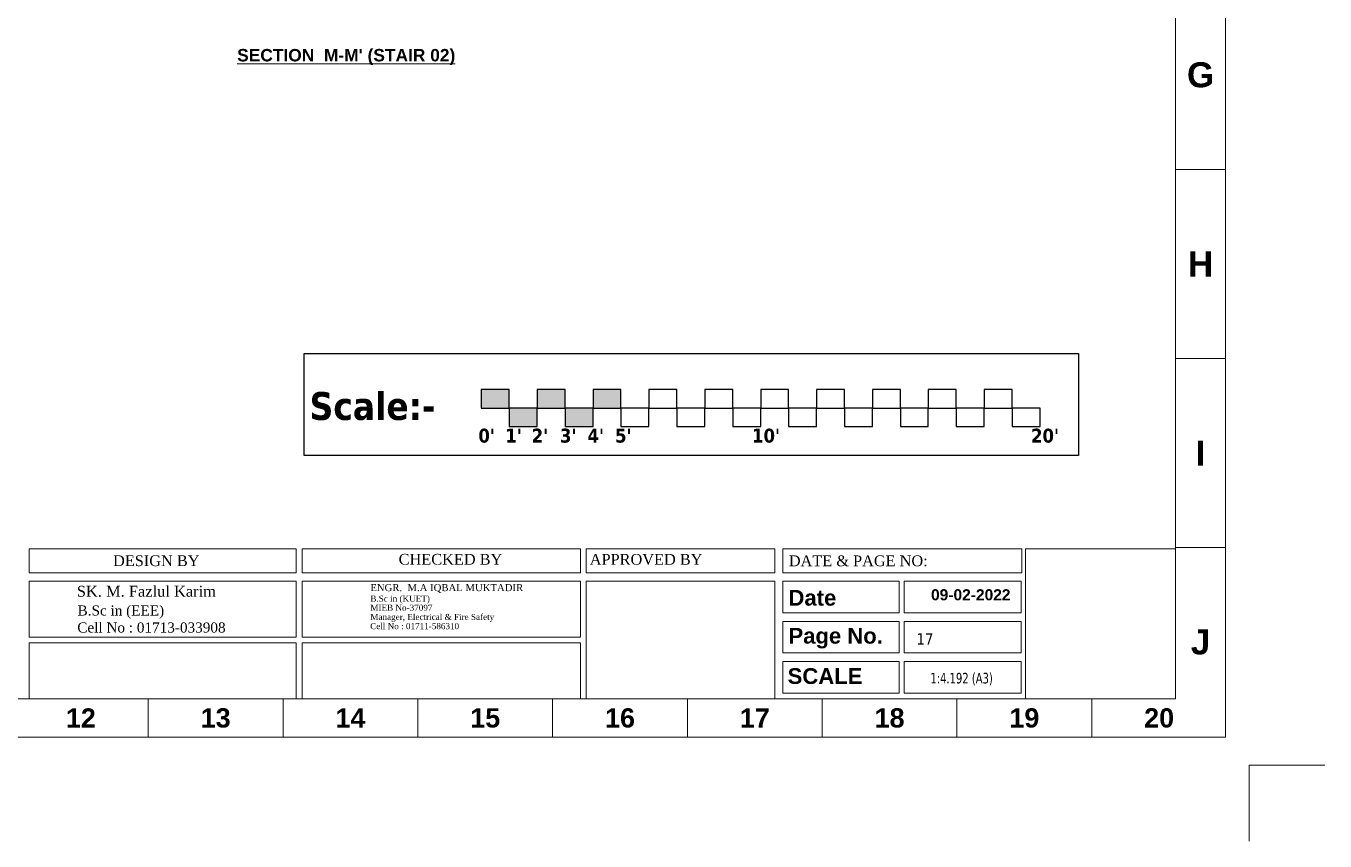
# Model space of a CAD drawing. Header units: inches. Extents: x -250485 to 735580, y -140410 to 288049.
# Drawn here: x 62012 to 62849, y 20858 to 21383 of the extents above; entities that cross this region are included whole.
import ezdxf

# ---------------------------------------------------------------- set-up
doc = ezdxf.new("R2010")
doc.units = ezdxf.units.IN
doc.header["$MEASUREMENT"] = 0
doc.layers.get('Defpoints').update_dxf_attribs({"lineweight": 0})
doc.layers.add('-TB', color=7, linetype='Continuous')
for name, color, linetype, lineweight in [('AN-TEXT', 251, 'Continuous', 15), ('DIM 01', 250, 'Continuous', 9), ('FF-VALVES', 170, 'Continuous', 18), ('Inline', 7, 'Continuous', 0), ('Layer1', 134, 'Continuous', 0), ('Outline', 7, 'Continuous', 0), ('Scale', 7, 'Continuous', 0), ('Scale_Text', 7, 'Continuous', 0), ('Text', 7, 'Continuous', 0), ('TEXT_TITLEBOX', 7, 'Continuous', 13), ('Titelblk', 7, 'Continuous', 25), ('TITLE', 7, 'Continuous', 20)]:
    doc.layers.add(name, color=color, linetype=linetype, lineweight=lineweight)
doc.styles.add('arial narrow', font='tahoma.ttf')
doc.styles.add('isop', font='isocpeur.ttf')
doc.styles.add('SHT-TEXT-1', font='times.ttf', dxfattribs={"height": 12})
doc.styles.get("Standard").update_dxf_attribs({"font": 'arialbd.ttf', "height": 24})

# ---------------------------------------------------------------- blocks, each defined once
blk = doc.blocks.new('PAGE')
at = {"layer": 'Inline', "color": 252, "lineweight": 15}
blk.add_lwpolyline([(178051640.63, 22656441.11), (178051640.63, 22657235.79), (178050505.36, 22657235.79), (178050505.36, 22656441.11)], close=True, dxfattribs=at)
at = {"layer": 'Outline', "color": 252, "lineweight": 15}
for p, q in [((178051662.57, 22656424.24), (178051662.57, 22657252.66)), ((178050483.42, 22656424.24), (178051662.57, 22656424.24))]:
    blk.add_line(p, q, dxfattribs=at)
at = {"layer": 'Scale', "color": 252, "lineweight": 9}
for p, q in [((178051640.63, 22656672.88), (178051662.57, 22656672.88)), ((178051640.63, 22656590.1), (178051662.57, 22656590.1)), ((178051640.63, 22656507.32), (178051662.57, 22656507.32)), ((178051640.63, 22656507.32), (178051662.57, 22656507.32)), ((178051640.63, 22656507.32), (178051662.57, 22656507.32)), ((178051190.99, 22656424.24), (178051190.99, 22656441.11)), ((178051249.99, 22656424.24), (178051249.99, 22656441.11)), ((178051308.99, 22656424.24), (178051308.99, 22656441.11)), ((178051367.98, 22656424.24), (178051367.98, 22656441.11)), ((178051426.98, 22656424.24), (178051426.98, 22656441.11)), ((178051485.98, 22656424.24), (178051485.98, 22656441.11)), ((178051544.98, 22656424.24), (178051544.98, 22656441.11)), ((178051603.97, 22656424.24), (178051603.97, 22656441.11))]:
    blk.add_line(p, q, dxfattribs=at)
at = {"layer": 'Scale_Text', "color": 252, "lineweight": 13, "attachment_point": 5}
for s, insert, char_height, width in [('G', (178051651.6, 22656714.27), 10.97, 8.3603), ('H', (178051651.6, 22656631.49), 10.97, 8.3603), ('I', (178051651.6, 22656548.71), 10.97, 8.3603), ('J', (178051651.6, 22656465.93), 10.97, 8.3603), ('12', (178051161.49, 22656432.67), 8.435, 2.5102), ('13', (178051220.49, 22656432.67), 8.435, 2.5102), ('14', (178051279.49, 22656432.67), 8.435, 2.5102), ('15', (178051338.49, 22656432.67), 8.435, 2.5102), ('16', (178051397.48, 22656432.67), 8.435, 2.5102), ('17', (178051456.48, 22656432.67), 8.435, 2.5102), ('18', (178051515.48, 22656432.67), 8.435, 2.5102), ('19', (178051574.48, 22656432.67), 8.435, 2.5102), ('20', (178051633.47, 22656432.67), 8.435, 2.5102)]:
    blk.add_mtext(s, dxfattribs=dict(at, insert=insert, char_height=char_height, width=width))
blk = doc.blocks.new('Title')
at = {"layer": 'Defpoints', "color": 1, "ltscale": 10}
blk.add_lwpolyline([(-98623, -88042.4), (-98623, -87942.4), (-98523, -87942.4)], dxfattribs=at)
at = {"layer": 'Titelblk', "color": 3, "linetype": 'Continuous', "lineweight": 0, "xscale": 3.014611567961765, "yscale": 3.014611567959946, "zscale": 3.014611567966516}
blk.add_blockref('PAGE', (-536855255.8, -68388224), dxfattribs=at)
blk = doc.blocks.new('A$C482318BE')
at = {"layer": 'Text'}
blk.add_text("%%USECTION  M-M' (STAIR 02)", height=8, dxfattribs=at).set_placement((892.63, -287.48))

msp = doc.modelspace()

# ---------------------------------------------------------------- hatches: boundary and pattern name
at = {"layer": 'DIM 01', "lineweight": -2}
h = msp.add_hatch(color=2, dxfattribs=at)
h.dxf.hatch_style = 1
h.paths.add_polyline_path([(62323.2, 21136.67), (62323.2, 21148.58), (62305.21, 21148.58), (62305.21, 21136.67)])
h.paths.add_polyline_path([(62359.19, 21136.67), (62359.19, 21148.58), (62341.2, 21148.58), (62341.2, 21136.67)])
h.paths.add_polyline_path([(62377.18, 21124.76), (62377.18, 21136.67), (62359.19, 21136.67), (62359.19, 21124.76)])
h.paths.add_polyline_path([(62323.2, 21136.67), (62323.2, 21124.76), (62341.2, 21124.76), (62341.2, 21136.67)])
h.paths.add_polyline_path([(62395.17, 21136.67), (62395.17, 21148.58), (62377.18, 21148.58), (62377.18, 21136.67)])

# ---------------------------------------------------------------- linework, layer by layer
at = {"layer": 'DIM 01', "color": 7, "lineweight": -2}
for points in [[(62191.06, 21171.79), (62689.75, 21171.79), (62689.75, 21106.16), (62191.06, 21106.16)], [(62305.21, 21136.67), (62323.2, 21136.67), (62323.2, 21148.58), (62305.21, 21148.58)], [(62341.2, 21136.67), (62359.19, 21136.67), (62359.19, 21148.58), (62341.2, 21148.58)], [(62377.18, 21136.67), (62395.17, 21136.67), (62395.17, 21148.58), (62377.18, 21148.58)], [(62413.16, 21136.67), (62431.15, 21136.67), (62431.15, 21148.58), (62413.16, 21148.58)], [(62449.14, 21136.67), (62467.13, 21136.67), (62467.13, 21148.58), (62449.14, 21148.58)], [(62485.12, 21136.67), (62503.11, 21136.67), (62503.11, 21148.58), (62485.12, 21148.58)], [(62521.1, 21136.67), (62539.1, 21136.67), (62539.1, 21148.58), (62521.1, 21148.58)], [(62557.09, 21136.67), (62575.08, 21136.67), (62575.08, 21148.58), (62557.09, 21148.58)], [(62593.07, 21136.67), (62611.06, 21136.67), (62611.06, 21148.58), (62593.07, 21148.58)], [(62629.05, 21136.67), (62647.04, 21136.67), (62647.04, 21148.58), (62629.05, 21148.58)], [(62323.2, 21124.76), (62341.2, 21124.76), (62341.2, 21136.67), (62323.2, 21136.67)], [(62359.19, 21124.76), (62377.18, 21124.76), (62377.18, 21136.67), (62359.19, 21136.67)], [(62395.17, 21124.76), (62413.16, 21124.76), (62413.16, 21136.67), (62395.17, 21136.67)], [(62431.15, 21124.76), (62449.14, 21124.76), (62449.14, 21136.67), (62431.15, 21136.67)], [(62467.13, 21124.76), (62485.12, 21124.76), (62485.12, 21136.67), (62467.13, 21136.67)], [(62503.11, 21124.76), (62521.1, 21124.76), (62521.1, 21136.67), (62503.11, 21136.67)], [(62539.1, 21124.76), (62557.09, 21124.76), (62557.09, 21136.67), (62539.1, 21136.67)], [(62575.08, 21124.76), (62593.07, 21124.76), (62593.07, 21136.67), (62575.08, 21136.67)], [(62611.06, 21124.76), (62629.05, 21124.76), (62629.05, 21136.67), (62611.06, 21136.67)], [(62647.04, 21124.76), (62665.03, 21124.76), (62665.03, 21136.67), (62647.04, 21136.67)]]:
    msp.add_lwpolyline(points, close=True, dxfattribs=at)
at = {"layer": 'TEXT_TITLEBOX'}
for p, q in [((62014.02, 21030.52), (62014.02, 21046.06)), ((62014.02, 21046.06), (62185.98, 21046.06)), ((62185.98, 21046.06), (62185.98, 21030.52)), ((62189.74, 21030.52), (62189.74, 21046.06)), ((62189.74, 21046.06), (62369.07, 21046.06)), ((62369.07, 21046.06), (62369.07, 21030.52)), ((62372.75, 21030.52), (62372.75, 21046.06)), ((62372.75, 21046.06), (62494.25, 21046.06)), ((62494.25, 21046.06), (62494.25, 21030.52)), ((62499.46, 21030.52), (62499.46, 21046.06)), ((62499.46, 21046.06), (62653.32, 21046.06)), ((62653.32, 21046.06), (62653.32, 21030.52)), ((62655.6, 20949.41), (62655.6, 21046.06)), ((62655.6, 21046.06), (62752.25, 21046.06)), ((62752.25, 21046.06), (62752.25, 20949.41)), ((62185.98, 21030.52), (62014.02, 21030.52)), ((62014.06, 20989.16), (62014.06, 21025.07)), ((62014.06, 21025.07), (62185.92, 21025.07)), ((62185.92, 21025.07), (62185.92, 20989.16)), ((62369.07, 21030.52), (62189.74, 21030.52)), ((62189.8, 20989.16), (62189.8, 21025.07)), ((62189.8, 21025.07), (62369.12, 21025.07)), ((62369.12, 21025.07), (62369.12, 20989.16)), ((62494.25, 21030.52), (62372.75, 21030.52)), ((62372.75, 20949.41), (62372.75, 21025.07)), ((62372.75, 21025.07), (62494.25, 21025.07)), ((62494.25, 21025.07), (62494.25, 20949.41)), ((62653.32, 21030.52), (62499.46, 21030.52)), ((62499.46, 21004.71), (62499.46, 21025.07)), ((62499.46, 21025.07), (62574.27, 21025.07)), ((62574.27, 21025.07), (62574.27, 21004.71)), ((62577.45, 21004.71), (62577.45, 21025.07)), ((62577.45, 21025.07), (62652.92, 21025.07)), ((62652.92, 21025.07), (62652.92, 21004.71)), ((62574.27, 21004.71), (62499.46, 21004.71)), ((62499.46, 20978.9), (62499.46, 20999.26)), ((62499.46, 20999.26), (62574.27, 20999.26)), ((62574.27, 20999.26), (62574.27, 20978.9)), ((62652.92, 21004.71), (62577.45, 21004.71)), ((62577.45, 20978.9), (62577.45, 20999.26)), ((62577.45, 20999.26), (62652.92, 20999.26)), ((62652.92, 20999.26), (62652.92, 20978.9)), ((62185.92, 20989.16), (62014.06, 20989.16)), ((62014.06, 20949.41), (62014.06, 20985.31)), ((62014.06, 20985.31), (62185.92, 20985.31)), ((62185.92, 20985.31), (62185.92, 20949.41)), ((62369.12, 20989.16), (62189.8, 20989.16)), ((62189.8, 20949.41), (62189.8, 20985.31)), ((62189.8, 20985.31), (62369.12, 20985.31)), ((62369.12, 20985.31), (62369.12, 20949.41)), ((62574.27, 20978.9), (62499.46, 20978.9)), ((62499.46, 20953.09), (62499.46, 20973.45)), ((62499.46, 20973.45), (62574.27, 20973.45)), ((62574.27, 20973.45), (62574.27, 20953.09)), ((62652.92, 20978.9), (62577.45, 20978.9)), ((62577.45, 20953.09), (62577.45, 20973.45)), ((62577.45, 20973.45), (62652.92, 20973.45)), ((62652.92, 20973.45), (62652.92, 20953.09)), ((62185.92, 20949.41), (62014.06, 20949.41)), ((62369.12, 20949.41), (62189.8, 20949.41)), ((62494.25, 20949.41), (62372.75, 20949.41)), ((62574.27, 20953.09), (62499.46, 20953.09)), ((62652.92, 20953.09), (62577.45, 20953.09)), ((62752.25, 20949.41), (62655.6, 20949.41))]:
    msp.add_line(p, q, dxfattribs=at)

# ---------------------------------------------------------------- block references
at = {"layer": 'Layer1', "color": 2, "ltscale": 30}
msp.add_blockref('A$C482318BE', (61255.34, 21647.49), dxfattribs=at)
at = {"layer": 'TITLE', "xscale": 0.4880385203578044, "yscale": 0.4880385203432525, "zscale": 0.4880385163213263}
msp.add_blockref('Title', (110931.56, 63825.79), dxfattribs=at)

# ---------------------------------------------------------------- texts
at = {"layer": '-TB', "lineweight": 0, "insert": (62585.45, 20991.6), "char_height": 7.291, "width": 37.5325, "attachment_point": 1, "style": 'arial narrow'}
msp.add_mtext('17', dxfattribs=at)
at = {"layer": 'AN-TEXT', "lineweight": 25, "attachment_point": 1, "style": 'isop'}
for s, insert, char_height, width in [('{\\fTahoma|b1|i0|c0|p34;\\C7;Scale:-}', (62194.62, 21147), 17.9909, 75.7833), ("{\\fTahoma|b1|i0|c0|p34;\\C7;0'}", (62303.33, 21123.4), 8.9955, 12.3608), ("{\\fTahoma|b1|i0|c0|p34;\\C7;1'}", (62320.64, 21123.4), 8.9955, 12.3608), ("{\\fTahoma|b1|i0|c0|p34;\\C7;2'}", (62337.65, 21123.4), 8.9955, 12.3608), ("{\\fTahoma|b1|i0|c0|p34;\\C7;3'}", (62355.84, 21123.4), 8.9955, 12.3608), ("{\\fTahoma|b1|i0|c0|p34;\\C7;4'}", (62373.59, 21123.4), 8.9955, 12.3608), ("{\\fTahoma|b1|i0|c0|p34;\\C7;5'}", (62391.34, 21123.4), 8.9955, 12.3608), ("{\\fTahoma|b1|i0|c0|p34;\\C7;10'}", (62479.57, 21123.4), 8.9955, 12.3608), ("{\\fTahoma|b1|i0|c0|p34;\\C7;20'}", (62659.24, 21123.4), 8.9955, 12.3608)]:
    msp.add_mtext(s, dxfattribs=dict(at, insert=insert, char_height=char_height, width=width))
at = {"layer": 'FF-VALVES', "color": 7, "style": 'arial narrow', "width": 0.8}
msp.add_text('1:4.192 (A3)', height=6.8133, dxfattribs=at).set_placement((62594.4, 20959.27))
at = {"layer": 'TEXT_TITLEBOX', "lineweight": 25, "style": 'SHT-TEXT-1'}
for s, height, p in [('DESIGN BY', 6.946, (62068.06, 21034.86)), ('CHECKED BY', 6.946, (62251.99, 21035.77)), ('APPROVED BY', 6.9462, (62375.05, 21035.73)), ('DATE & PAGE NO:', 6.9462, (62503.23, 21034.78)), ('ENGR.  M.A IQBAL MUKTADIR', 4.5653, (62233.72, 21018.71)), ('SK. M. Fazlul Karim', 7.0036, (62044.72, 21015.14)), ('B.Sc in (KUET)', 3.8903, (62233.76, 21011.93)), ('B.Sc in (EEE)', 6.4849, (62045.21, 21003.02)), ('MIEB No-37097', 3.8903, (62233.76, 21006.09)), ('Cell No : 01713-033908', 6.4849, (62045.02, 20992.05)), ('Cell No : 01711-586310', 3.8903, (62233.65, 20994.22)), ('Manager, Electrical & Fire Safety', 3.8903, (62233.76, 21000.16))]:
    msp.add_text(s, height=height, dxfattribs=at).set_placement(p)
at = {"layer": 'TEXT_TITLEBOX', "lineweight": 25}
for s, height, p in [('Date', 10.168, (62503.03, 21009.37)), ('09-02-2022', 7.166, (62594.82, 21012.8)), ('Page No.', 10.168, (62503.03, 20984.89))]:
    msp.add_text(s, height=height, dxfattribs=at).set_placement(p)
at = {"layer": 'TEXT_TITLEBOX', "color": 1, "lineweight": 25}
msp.add_text('SCALE', height=10.168, dxfattribs=at).set_placement((62502.5, 20958.93))

doc.saveas('drawing.dxf')
